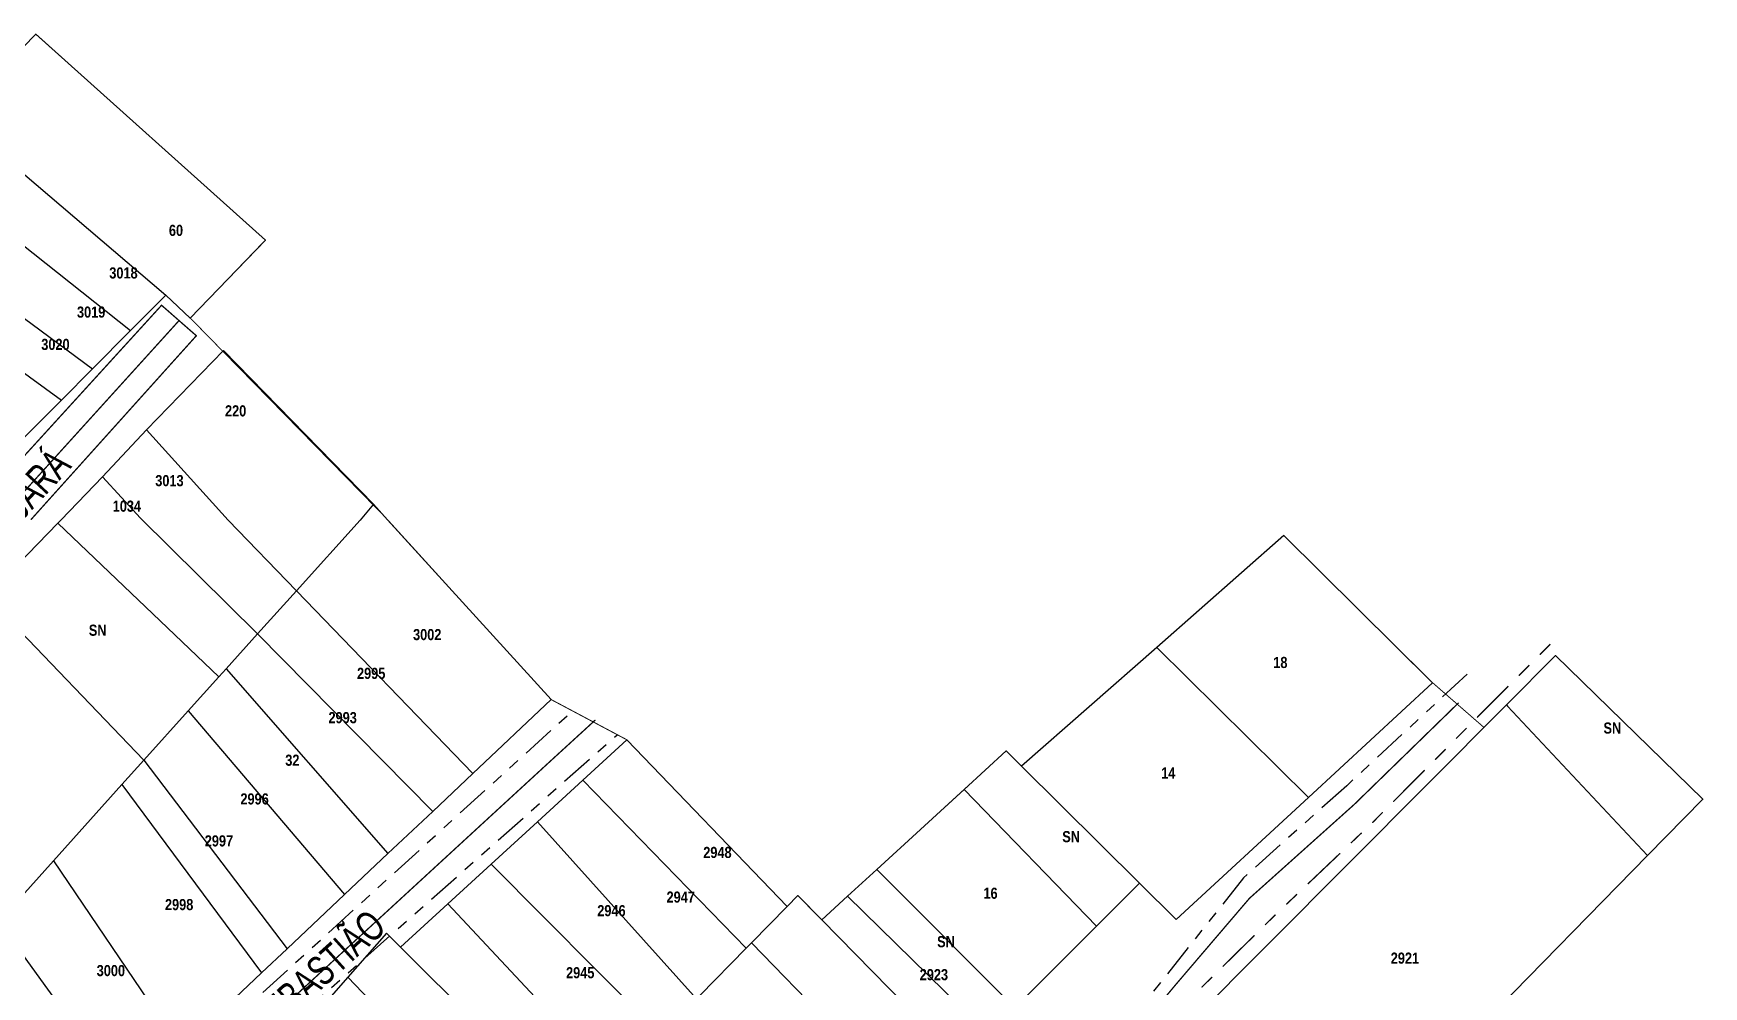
# Model space of a CAD drawing. Extents: x 204296 to 206006, y 4860262 to 4862155.
# Drawn here: x 205108.8 to 205334.1, y 4861719.1 to 4861847.7 of the extents above; entities that cross this region are included whole.
import ezdxf
from ezdxf.enums import TextEntityAlignment as Align

# ---------------------------------------------------------------- set-up
doc = ezdxf.new("R2010")
doc.units = 0
doc.header["$LTSCALE"] = 1.5
doc.header["$MEASUREMENT"] = 0
doc.linetypes.add('TRACO_25', pattern=[8, 3, -1, 1, -1, 1, -1])
for name, color, linetype in [('CD-MALHA-LOTES', 40, 'CONTINUOUS'), ('LM-LIM-SETOR-FISCAL', 7, 'CONTINUOUS'), ('RU-QUADRAS', 6, 'CONTINUOUS'), ('SV-EIXO-RUA-N-PAV', 6, 'CONTINUOUS'), ('SV-RUA-NAO-PAV-S-GUIA-C-GUIA', 7, 'CONTINUOUS'), ('SV-TXT-RUA-N-PAV-S-GUIA-C-GUIA', 7, 'CONTINUOUS'), ('Th_NmrPot', 1, 'CONTINUOUS')]:
    doc.layers.add(name, color=color, linetype=linetype)
doc.styles.add('ARIAL', font='ARIAL.TTF')
doc.styles.get("Standard").update_dxf_attribs({"font": 'swisscbo.ttf'})
doc.linetypes.add('Limite', pattern='A,20,-3,[130,ltypeshp.shx,S=6.35,R=0,X=0,Y=0],-3,20', length=46)

msp = doc.modelspace()

# ---------------------------------------------------------------- linework, layer by layer
at = {"layer": 'CD-MALHA-LOTES', "linetype": 'Continuous'}
for p, q in [((205109.11, 4861847.59), (205098.3, 4861836.52)), ((205140.06, 4861819.81), (205109.11, 4861847.59)), ((205098.3, 4861836.52), (205126.63, 4861812.37)), ((205092.74, 4861830.75), (205121.88, 4861807.6)), ((205086.84, 4861824.62), (205116.73, 4861802.43)), ((205082.53, 4861820.14), (205112.54, 4861798.23)), ((205129.93, 4861809.3), (205140.06, 4861819.81)), ((205126.63, 4861812.37), (205121.88, 4861807.6)), ((205126.63, 4861812.37), (205129.93, 4861809.3)), ((205121.88, 4861807.6), (205116.73, 4861802.43)), ((205124.02, 4861794.2), (205134.42, 4861804.9)), ((205134.42, 4861804.9), (205154.63, 4861784.19)), ((205116.73, 4861802.43), (205112.54, 4861798.23)), ((205112.54, 4861798.23), (205107.04, 4861792.71)), ((205118.07, 4861787.9), (205124.02, 4861794.2)), ((205124.02, 4861794.2), (205135.05, 4861782.05)), ((205112.5, 4861782.1), (205118.07, 4861787.9)), ((205118.07, 4861787.9), (205123.22, 4861782.33)), ((205154.63, 4861784.19), (205152.85, 4861782.04)), ((205154.63, 4861784.19), (205156.56, 4861782.1)), ((205112.07, 4861781.65), (205102.45, 4861771.75)), ((205112.07, 4861781.65), (205112.5, 4861782.1)), ((205133.78, 4861760.89), (205112.07, 4861781.65)), ((205139.02, 4861766.71), (205123.22, 4861782.33)), ((205144.26, 4861772.52), (205135.05, 4861782.05)), ((205144.26, 4861772.52), (205152.85, 4861782.04)), ((205156.56, 4861782.1), (205178.63, 4861757.84)), ((205277.47, 4861779.97), (205260.31, 4861764.89)), ((205297.54, 4861760.11), (205277.47, 4861779.97)), ((205144.26, 4861772.52), (205139.02, 4861766.71)), ((205168.06, 4861747.87), (205144.26, 4861772.52)), ((205102.45, 4861771.75), (205123.69, 4861749.69)), ((205139.02, 4861766.71), (205134.77, 4861761.99)), ((205139.02, 4861766.71), (205162.64, 4861742.77)), ((205260.31, 4861764.89), (205242.08, 4861748.87)), ((205260.31, 4861764.89), (205280.78, 4861744.63)), ((205314.12, 4861763.77), (205307.48, 4861757.12)), ((205334, 4861744.42), (205314.12, 4861763.77)), ((205129.67, 4861756.33), (205133.78, 4861760.89)), ((205134.77, 4861761.99), (205133.78, 4861760.89)), ((205134.77, 4861761.99), (205156.6, 4861737.07)), ((205280.78, 4861744.63), (205297.54, 4861760.11)), ((205123.69, 4861749.69), (205129.67, 4861756.33)), ((205129.67, 4861756.33), (205150.76, 4861731.56)), ((205178.63, 4861757.84), (205168.06, 4861747.87)), ((205307.48, 4861757.12), (205253.79, 4861703.27)), ((205307.48, 4861757.12), (205307.63, 4861756.95)), ((205307.63, 4861756.95), (205326.53, 4861736.8)), ((205188.82, 4861752.43), (205182.88, 4861746.98)), ((205210.45, 4861729.95), (205188.82, 4861752.43)), ((205120.71, 4861746.38), (205123.69, 4861749.69)), ((205123.69, 4861749.69), (205142.99, 4861724.24)), ((205240, 4861750.93), (205234.32, 4861745.73)), ((205242.08, 4861748.87), (205240, 4861750.93)), ((205162.64, 4861742.77), (205168.06, 4861747.87)), ((205258, 4861733.08), (205242.08, 4861748.87)), ((205111.47, 4861736.12), (205120.71, 4861746.38)), ((205120.71, 4861746.38), (205139.56, 4861721)), ((205182.88, 4861746.98), (205176.77, 4861741.38)), ((205182.88, 4861746.98), (205204.94, 4861724.34)), ((205234.32, 4861745.73), (205222.56, 4861734.95)), ((205234.32, 4861745.73), (205252.19, 4861727.28)), ((205156.6, 4861737.07), (205162.64, 4861742.77)), ((205262.95, 4861728.17), (205280.78, 4861744.63)), ((205326.53, 4861736.8), (205334, 4861744.42)), ((205176.77, 4861741.38), (205170.51, 4861735.64)), ((205198.24, 4861717.51), (205176.77, 4861741.38)), ((205104.04, 4861727.88), (205111.47, 4861736.12)), ((205111.47, 4861736.12), (205128.66, 4861710.72)), ((205150.76, 4861731.56), (205156.6, 4861737.07)), ((205274.31, 4861683.55), (205326.53, 4861736.8)), ((205170.51, 4861735.64), (205164.67, 4861730.29)), ((205170.51, 4861735.64), (205193.45, 4861712.63)), ((205222.56, 4861734.95), (205218.6, 4861731.32)), ((205222.56, 4861734.95), (205241.17, 4861716.28)), ((205142.99, 4861724.24), (205150.76, 4861731.56)), ((205211.88, 4861731.42), (205210.45, 4861729.95)), ((205215.12, 4861728.13), (205211.88, 4861731.42)), ((205252.19, 4861727.28), (205258, 4861733.08)), ((205258, 4861733.08), (205262.95, 4861728.17)), ((205164.67, 4861730.29), (205158.3, 4861724.45)), ((205187.22, 4861706.28), (205164.67, 4861730.29)), ((205210.45, 4861729.95), (205205.63, 4861725.05)), ((205218.6, 4861731.32), (205215.12, 4861728.13)), ((205218.6, 4861731.32), (205237.63, 4861712.75)), ((205104.04, 4861727.88), (205121.56, 4861703.83)), ((205215.12, 4861728.13), (205233.91, 4861709.03)), ((205241.17, 4861716.28), (205252.19, 4861727.28)), ((205156.39, 4861726.34), (205151.17, 4861720.4)), ((205158.3, 4861724.45), (205156.39, 4861726.34)), ((205205.63, 4861725.05), (205204.94, 4861724.34)), ((205205.63, 4861725.05), (205227.46, 4861702.6)), ((205139.56, 4861721), (205142.99, 4861724.24)), ((205158.3, 4861724.45), (205181.98, 4861700.94)), ((205204.94, 4861724.34), (205198.68, 4861717.96)), ((205128.66, 4861710.72), (205139.56, 4861721)), ((205151.17, 4861720.4), (205145.14, 4861713.55)), ((205151.17, 4861720.4), (205175.92, 4861694.75))]:
    msp.add_line(p, q, dxfattribs=at)
at = {"layer": 'LM-LIM-SETOR-FISCAL', "linetype": 'Limite', "ltscale": 0.1, "const_width": 0.13}
msp.add_lwpolyline([(205266.24, 4861675.31), (205334, 4861744.42), (205314.12, 4861763.77), (205304.46, 4861754.09), (205297.54, 4861760.11), (205277.47, 4861779.97), (205242.08, 4861748.87), (205240, 4861750.93), (205215.12, 4861728.13), (205211.88, 4861731.42), (205210.45, 4861729.95), (205188.82, 4861752.43), (205178.63, 4861757.84), (205156.56, 4861782.1), (205129.93, 4861809.3), (205140.06, 4861819.81), (205109.11, 4861847.59), (205098.3, 4861836.52)], dxfattribs=at)
msp.add_lwpolyline([(205266.24, 4861675.31), (205334, 4861744.42), (205314.12, 4861763.77), (205304.46, 4861754.09), (205297.54, 4861760.11), (205277.47, 4861779.97), (205242.08, 4861748.87), (205240, 4861750.93), (205215.12, 4861728.13), (205211.88, 4861731.42), (205210.45, 4861729.95), (205188.82, 4861752.43), (205178.63, 4861757.84), (205156.56, 4861782.1), (205129.93, 4861809.3), (205140.06, 4861819.81), (205109.11, 4861847.59), (205098.3, 4861836.52)], dxfattribs=at)
at = {"layer": 'RU-QUADRAS', "linetype": 'Continuous', "const_width": 0.01}
for points in [[(205098.3, 4861836.52), (205109.11, 4861847.59), (205140.06, 4861819.81), (205129.93, 4861809.3), (205126.63, 4861812.37), (205121.88, 4861807.6), (205116.73, 4861802.43), (205112.54, 4861798.23), (205107.04, 4861792.71)], [(205050.5, 4861716.88), (205075.71, 4861743.5), (205081.09, 4861749.18), (205102.45, 4861771.75), (205112.07, 4861781.65), (205112.5, 4861782.1), (205118.07, 4861787.9), (205124.02, 4861794.2), (205134.42, 4861804.9), (205154.63, 4861784.19), (205156.56, 4861782.1), (205178.63, 4861757.84), (205168.06, 4861747.87), (205162.64, 4861742.77), (205156.6, 4861737.07), (205150.76, 4861731.56), (205142.99, 4861724.24), (205139.56, 4861721), (205128.66, 4861710.72)], [(205145.14, 4861713.55), (205151.17, 4861720.4), (205156.39, 4861726.34), (205158.3, 4861724.45), (205164.67, 4861730.29), (205170.51, 4861735.64), (205176.77, 4861741.38), (205182.88, 4861746.98), (205188.82, 4861752.43), (205210.45, 4861729.95), (205211.88, 4861731.42), (205215.12, 4861728.13), (205218.6, 4861731.32), (205222.56, 4861734.95), (205234.32, 4861745.73), (205240, 4861750.93), (205242.08, 4861748.87), (205260.31, 4861764.89), (205277.47, 4861779.97), (205297.54, 4861760.11), (205280.78, 4861744.63), (205262.95, 4861728.17), (205258, 4861733.08), (205252.19, 4861727.28), (205241.17, 4861716.28)], [(205253.79, 4861703.27), (205307.47, 4861757.11), (205314.12, 4861763.77), (205334, 4861744.42), (205326.53, 4861736.8), (205274.31, 4861683.55)]]:
    msp.add_lwpolyline(points, dxfattribs=at)
at = {"layer": 'SV-EIXO-RUA-N-PAV', "const_width": 0.18, "flags": 128}
for points in [[(205128.35, 4861808.88), (205104.09, 4861782.11)], [(205053.69, 4861510.61), (205061.07, 4861518.25), (205069.83, 4861528.21), (205078.6, 4861538), (205084.83, 4861545.12), (205110.38, 4861572.5), (205123.16, 4861586.8), (205135.44, 4861601.93), (205143.87, 4861612.09), (205147.61, 4861613.86), (205158.27, 4861625.75), (205173.81, 4861642.81), (205195.45, 4861665.36), (205217.09, 4861687), (205236.28, 4861702.24), (205242.85, 4861706.14), (205246.65, 4861702.13), (205253.4, 4861708.03), (205262.9, 4861719.43), (205272.82, 4861731.04), (205286.96, 4861743.7), (205301.04, 4861757.41)], [(205184.6, 4861755.11), (205178.52, 4861749.55), (205140.8, 4861714.87), (205132.72, 4861706.78), (205125.65, 4861700.05), (205108.81, 4861679.17), (205099.79, 4861667.77), (205094.33, 4861660.64), (205088.38, 4861654.01), (205076.82, 4861642.3), (205059.64, 4861625.12), (205045.5, 4861610.98), (205030.85, 4861596.16), (205011.65, 4861576.63), (204999.34, 4861564.65)]]:
    msp.add_lwpolyline(points, dxfattribs=at)
at = {"layer": 'SV-RUA-NAO-PAV-S-GUIA-C-GUIA', "linetype": 'TRACO_25'}
for p, q in [((205302.19, 4861761.28), (205285.94, 4861746.23)), ((205139.71, 4861718.34), (205181.49, 4861756.32)), ((205126.5, 4861699.14), (205187.54, 4861753.11)), ((205285.94, 4861746.23), (205272.01, 4861733.8)), ((205272.01, 4861733.8), (205253.14, 4861709.99))]:
    msp.add_line(p, q, dxfattribs=at)
at = {"layer": 'SV-RUA-NAO-PAV-S-GUIA-C-GUIA', "linetype": 'TRACO_25', "const_width": 0.18, "flags": 128}
for points in [[(205099.69, 4861782.1), (205126.06, 4861811.02), (205130.75, 4861806.91), (205108.43, 4861782.1)], [(205313.41, 4861765.32), (205312, 4861763.9)], [(205310.58, 4861762.49), (205309.17, 4861761.08)], [(205307.75, 4861759.66), (205306.34, 4861758.25)], [(205306.08, 4861757.99), (205303.52, 4861755.41)], [(205306.34, 4861758.25), (205306.08, 4861757.99)], [(205302.11, 4861753.99), (205300.7, 4861752.58)], [(205299.29, 4861751.16), (205297.87, 4861749.74)], [(205296.46, 4861748.33), (205292.23, 4861744.07)], [(205290.82, 4861742.66), (205290.11, 4861741.95)], [(205289.61, 4861741.44), (205289.4, 4861741.24)], [(205290.11, 4861741.95), (205289.61, 4861741.44)], [(205287.95, 4861739.87), (205286.5, 4861738.49)], [(205285.05, 4861737.11), (205280.7, 4861732.98)], [(205279.25, 4861731.6), (205277.8, 4861730.23)], [(205276.21, 4861728.71), (205274.92, 4861727.45)], [(205276.35, 4861728.85), (205276.21, 4861728.71)], [(205273.5, 4861726.05), (205269.22, 4861721.84)], [(205267.79, 4861720.44), (205266.37, 4861719.03)]]:
    msp.add_lwpolyline(points, dxfattribs=at)

# ---------------------------------------------------------------- texts
at = {"layer": 'SV-TXT-RUA-N-PAV-S-GUIA-C-GUIA', "style": 'ARIAL', "width": 0.7}
for s, rotation, p in [('TV.        GUAJARÁ', 47, (205091.38, 4861764.94)), ('SEBASTIÃO', 42, (205140.13, 4861711.99))]:
    msp.add_text(s, height=4, rotation=rotation, dxfattribs=at).set_placement(p)
at = {"layer": 'Th_NmrPot', "color": 1}
for s, p in [('60', (205127.05, 4861821.12)), ('3018', (205119.01, 4861815.38)), ('3019', (205114.65, 4861810.1)), ('3020', (205109.83, 4861805.74)), ('220', (205134.62, 4861796.78)), ('3013', (205125.21, 4861787.37)), ('1034', (205119.47, 4861783.93)), ('SN', (205116.25, 4861767.2)), ('3002', (205159.99, 4861766.61)), ('18', (205276.04, 4861762.85)), ('2995', (205152.43, 4861761.38)), ('2993', (205148.58, 4861755.41)), ('SN', (205320.59, 4861754.01)), ('32', (205142.75, 4861749.67)), ('14', (205260.92, 4861747.94)), ('2996', (205136.7, 4861744.45)), ('2997', (205131.89, 4861738.79)), ('SN', (205247.57, 4861739.36)), ('2948', (205199.14, 4861737.23)), ('2947', (205194.19, 4861731.21)), ('16', (205236.94, 4861731.73)), ('2998', (205126.52, 4861730.2)), ('2946', (205184.84, 4861729.38)), ('SN', (205230.69, 4861725.2)), ('2921', (205291.89, 4861722.98)), ('3000', (205117.31, 4861721.3)), ('2945', (205180.63, 4861721.01)), ('2923', (205228.34, 4861720.75))]:
    msp.add_text(s, height=1.5, dxfattribs=at).set_placement(p, align=Align.MIDDLE_LEFT)

doc.saveas('drawing.dxf')
